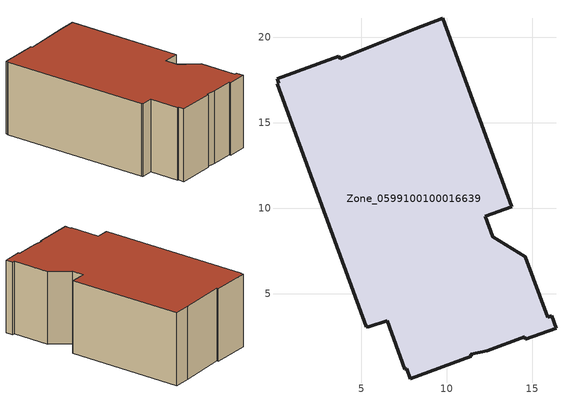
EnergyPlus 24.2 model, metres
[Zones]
Zone_0599100100016639
 floor ground (C_G): 7.87,0.04 7.65,0.61 7.55,0.58 6.51,3.41 5.43,3.06 5.29,3.07 0.09,17.28 0.16,17.31 0.07,17.56 3.68,18.88 3.75,18.75 8.14,20.5 9.76,21.09 13.79,10.07 12.25,9.51 12.69,8.31 14.59,7.15 15.89,3.62 16.11,3.71 16.38,2.98 14.59,2.33 14.54,2.47 12.36,1.67 11.39,1.45 11.43,1.34 z0
 wall outside (C_F): 13.79,10.07 9.76,21.09 8.14,20.5 3.75,18.75 3.68,18.88 0.07,17.56 0.16,17.31 0.09,17.28 5.29,3.07 5.43,3.06 6.51,3.41 7.55,0.58 7.65,0.61 7.87,0.04 11.43,1.34 11.39,1.45 12.36,1.67 14.54,2.47 14.59,2.33 16.38,2.98 16.11,3.71 15.89,3.62 14.59,7.15 12.69,8.31 12.25,9.51 13.79,10.07 z0:7.34
 roof outside (C_R): 11.43,1.34 11.39,1.45 12.36,1.67 14.54,2.47 14.59,2.33 16.38,2.98 16.11,3.71 15.89,3.62 14.59,7.15 12.69,8.31 12.25,9.51 13.79,10.07 9.76,21.09 8.14,20.5 3.75,18.75 3.68,18.88 0.07,17.56 0.16,17.31 0.09,17.28 5.29,3.07 5.43,3.06 6.51,3.41 7.55,0.58 7.65,0.61 7.87,0.04 z7.34
[BUILDING]
Pand.0599100100016639: North Axis=0; Terrain=City; Loads Convergence Tolerance Value=0.04; Temperature Convergence Tolerance Value=0.4; Solar Distribution=FullExterior; Maximum Number of Warmup Days=25; Minimum Number of Warmup Days=1
[Site:Location]
Rotterdam.The.Hague.AP_ZH_NLD Design_Conditions: Latitude=51.96; Longitude=4.45; Time Zone=1; Elevation=-4.5
[SITE:GROUNDTEMPERATURE:BUILDINGSURFACE]
18, 18, 18, 18, 18, 18, 18, 18, 18, 18, 18, 18
[MATERIAL] Thermal Absorptance=0.9; Solar Absorptance=0.7; Visible Absorptance=0.7
Name | Roughness | Thickness | Conductivity | Density | Specific Heat
G.D.2015-2018 | MediumSmooth | 0.15 | 0.0428571 | 540 | 1210
F.D.2015-2018 | Rough | 0.3 | 0.0666667 | 1920 | 840
R.D.2015-2018 | MediumRough | 0.2 | 0.0333333 | 1500 | 1000
[CONSTRUCTION]
C_G: G.D.2015-2018
C_F: F.D.2015-2018
C_R: R.D.2015-2018
[ZONE]
Zone_0599100100016639: Type=1; Multiplier=1; Ceiling Height=Autocalculate; Volume=Autocalculate; Floor Area=autocalculate; Part of Total Floor Area=Yes
[ZONEINFILTRATION:DESIGNFLOWRATE]
Infil_Zone_0599100100016639: Zone or ZoneList or Space or SpaceList=Zone_0599100100016639; Schedule=AlwaysOn; Design Flow Rate Calculation Method=Flow/Area; Flow Rate per Floor Area=0.0021; Constant Term Coefficient=1; Temperature Term Coefficient=0; Velocity Term Coefficient=0; Velocity Squared Term Coefficient=0
[HVACTEMPLATE:ZONE:IDEALLOADSAIRSYSTEM]
Zone_0599100100016639: Maximum Heating Supply Air Temperature=50; Minimum Cooling Supply Air Temperature=13; Maximum Heating Supply Air Humidity Ratio=0.0156; Minimum Cooling Supply Air Humidity Ratio=0.0077; Heating Limit=NoLimit; Cooling Limit=NoLimit; Dehumidification Control Type=ConstantSensibleHeatRatio; Cooling Sensible Heat Ratio=0.7; Dehumidification Setpoint=60; Humidification Control Type=None; Humidification Setpoint=30; Outdoor Air Method=None; Outdoor Air Flow Rate per Person=0.00944; Outdoor Air Flow Rate per Zone Floor Area=0; Outdoor Air Flow Rate per Zone=0; Demand Controlled Ventilation Type=None; Outdoor Air Economizer Type=NoEconomizer; Heat Recovery Type=None; Sensible Heat Recovery Effectiveness=0.7; Latent Heat Recovery Effectiveness=0.65
[ZONECONTROL:THERMOSTAT]
ThermostatControl_Zone_0599100100016639: Zone or ZoneList=Zone_0599100100016639; Control Type Schedule=DualSetpointControlType; Control 1=Thermostat_Zone_0599100100016639; Temperature Difference Between Cutout And Setpoint=0
[THERMOSTATSETPOINT:DUALSETPOINT]
Thermostat_Zone_0599100100016639: Heating Setpoint Temperature Schedule=HeatingSetpoint_Zone_0599100100016639; Cooling Setpoint Temperature Schedule=CoolingSetpoint_Zone_0599100100016639
[SCHEDULE:COMPACT]
HeatingSetpoint_Zone_0599100100016639: Through: 12/31, For: AllDays, Until: 24:00, 21
CoolingSetpoint_Zone_0599100100016639: Through: 12/31, For: AllDays, Until: 24:00, 24
DualSetpointControlType: Through: 12/31, For: AllDays, Until: 24:00, 4
AlwaysOn: Through: 12/31, For: AllDays, Until: 24:00, 1
